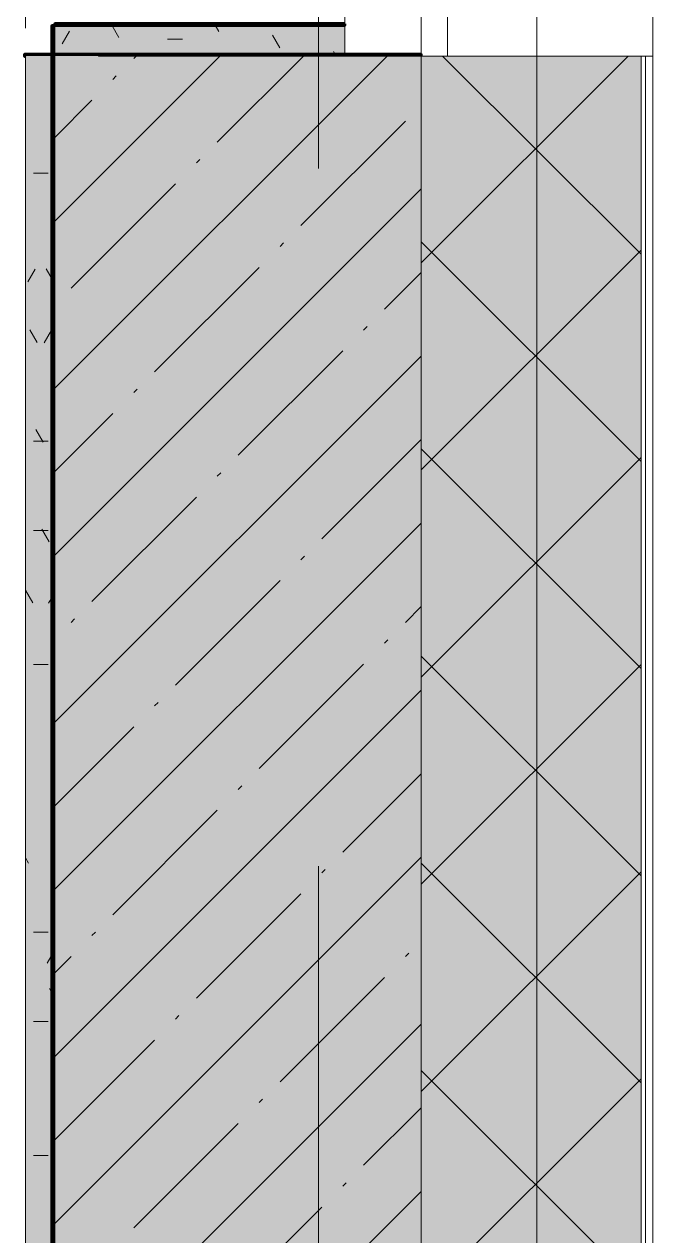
# Model space of a CAD drawing. Header units: millimetres. Extents: x -3817 to 677485, y -22715 to 103890.
# Drawn here: x 676885 to 677313, y 8771 to 9598 of the extents above; entities that cross this region are included whole.
import ezdxf

# ---------------------------------------------------------------- set-up
doc = ezdxf.new("R2010")
doc.units = ezdxf.units.MM
doc.layers.add('PDF _Геометрия', color=7, linetype='Continuous', true_color=0x1d1d1d)
doc.layers.add('PDF _Сплошная заливка', color=7, linetype='Continuous', true_color=0xffffff)

msp = doc.modelspace()

# ---------------------------------------------------------------- hatches: boundary and pattern name
at = {"layer": 'PDF _Сплошная заливка', "transparency": 33554559}
h = msp.add_hatch(color=256, dxfattribs=at)
h.paths.add_polyline_path([(677155.48, 1625.86), (677305.48, 1625.86), (677305.48, 9575.9), (677155.48, 9575.9), (677155.48, 1775.86)], flags=0)
h.paths.add_polyline_path([(677155.48, 10775.9), (677305.48, 10775.9), (677305.48, 12695.86), (677155.48, 12695.86), (677155.48, 11170.72)], flags=0)
h.paths.add_polyline_path([(677155.48, 14995.86), (677305.48, 14995.86), (677305.48, 23275.86), (677155.48, 23275.86), (677155.48, 15280.9)], flags=0)
h = msp.add_hatch(color=256, dxfattribs=at)
h.paths.add_polyline_path([(676955.48, 9575.9), (676955.48, 9576.9), (676935.48, 9575.9)], flags=0)
h.paths.add_polyline_path([(676935.48, 10775.9), (676955.48, 10775.9), (676955.48, 12235.86), (676935.48, 12235.86), (676935.48, 11170.72)], flags=0)
h = msp.add_hatch(color=256, dxfattribs=at)
h.paths.add_polyline_path([(677155.48, 9575.9), (677155.48, 9576.9), (676955.48, 9575.9)], flags=0)
h.paths.add_polyline_path([(676955.48, 10775.9), (677155.48, 10775.9), (677155.48, 12235.86), (676955.48, 12235.86), (676955.48, 11170.72)], flags=0)

# ---------------------------------------------------------------- linework, layer by layer
at = {"layer": 'PDF _Геометрия', "color": 9, "lineweight": 9, "true_color": 0xc0c0c0}
for points in [[(677155.48, 10775.9), (677155.48, 9576.9), (677155.48, 10775.9), (677313.48, 10775.9), (677313.48, 12695.86), (677155.48, 12695.86), (677313.48, 12695.86), (677313.48, 14995.86), (677155.48, 14995.86), (677313.48, 14995.86), (677313.48, 23275.86), (677313.48, 23428.86), (677313.48, 23433.86), (672225.69, 23433.86), (672225.69, 23275.86), (672225.69, 23433.86), (671325.69, 23433.86), (671325.69, 23314.79)], [(676935.48, 12235.86), (676935.48, 10775.9), (676905.64, 10775.9), (676905.64, 10755.9), (677103.48, 10755.9), (677103.48, 10775.9), (676955.48, 10775.9), (677155.48, 10775.9), (677313.48, 10775.9), (677313.48, 9575.9), (677155.48, 9575.9), (677155.48, 1775.86), (676905.48, 1775.86), (675805.48, 1775.86), (675805.48, 2025.86), (676905.48, 2025.86), (676905.48, 9575.9), (676905.48, 2025.86), (676885.48, 2025.86), (661846.48, 2025.86), (661905.48, 2025.86)], [(676885.48, 9575.9), (676885.48, 2045.86), (661846.48, 2045.86)], [(676935.48, 9576.9), (676905.48, 9576.9)]]:
    msp.add_lwpolyline(points, dxfattribs=at)
at = {"layer": 'PDF _Геометрия', "color": 253, "lineweight": 9, "true_color": 0xaaaaaa}
for points in [[(677085.48, 9499.03), (677085.48, 11086.53)], [(677173.48, 9575.9), (677173.48, 10775.9)], [(677103.48, 9645.9), (677103.48, 9576.9)], [(677085.48, 8387.78), (677085.48, 9022.78)]]:
    msp.add_lwpolyline(points, dxfattribs=at)
at = {"layer": 'PDF _Геометрия', "color": 116, "lineweight": 13, "true_color": 0x008040}
msp.add_lwpolyline([(677234.48, 10775.9), (677234.48, 9575.9)], dxfattribs=at)
at = {"layer": 'PDF _Геометрия', "color": 253, "lineweight": 13, "true_color": 0xaaaaaa}
msp.add_lwpolyline([(677173.48, 9575.9), (677103.48, 9575.9), (677103.48, 9645.9), (677173.48, 9645.9)], close=True, dxfattribs=at)
at = {"layer": 'PDF _Геометрия', "color": 8, "lineweight": 9, "true_color": 0x808080}
msp.add_lwpolyline([(676885.48, 9615.02), (676885.48, 9594.9)], close=True, dxfattribs=at)
at = {"layer": 'PDF _Геометрия', "color": 171, "lineweight": 70, "true_color": 0x8080ff}
msp.add_lwpolyline([(676904.48, 2045.86), (676904.48, 9596.57), (676903.48, 9596.57), (676903.48, 2045.86)], close=True, dxfattribs=at)
at = {"layer": 'PDF _Геометрия', "color": 9, "lineweight": 9, "true_color": 0xc0c0c0}
for points in [[(676905.48, 2045.86), (676905.48, 9596.57), (676904.48, 9596.57), (676904.48, 2045.86)], [(677103.48, 9596.9), (676905.48, 9596.9), (676905.48, 9576.9), (677103.48, 9576.9)], [(677155.48, 9575.9), (677155.48, 1775.86), (675805.48, 1775.86), (675805.48, 1617.86), (677155.48, 1617.86), (677308.48, 1617.86), (677313.48, 1617.86), (677313.48, 9575.9)]]:
    msp.add_lwpolyline(points, close=True, dxfattribs=at)
at = {"layer": 'PDF _Геометрия', "color": 7, "lineweight": 70, "true_color": 0xffd2ff}
msp.add_lwpolyline([(677103.48, 9597.9), (676905.48, 9597.9), (676905.48, 9596.9), (677103.48, 9596.9)], close=True, dxfattribs=at)
at = {"layer": 'PDF _Геометрия', "color": 253, "lineweight": 9, "true_color": 0x9b9b9b}
for points in [[(676949.33, 9588.5), (676944.48, 9596.9)], [(677017.37, 9592.59), (677014.87, 9596.9)], [(676915.67, 9592.83), (676910.64, 9584.12)], [(676982.52, 9587.3), (676992.57, 9587.3)], [(677059, 9581.43), (677053.97, 9590.14)], [(677096.81, 9576.9), (677095.61, 9578.98)], [(676891.08, 9495.86), (676901.13, 9495.86)], [(676892.26, 9430.37), (676887.23, 9421.66)], [(676904.71, 9421.96), (676899.68, 9430.67)], [(676893.55, 9380.32), (676888.52, 9389.03)], [(676903.42, 9388.73), (676898.39, 9380.02)], [(676897.63, 9312.29), (676892.6, 9321)], [(676891.08, 9312.98), (676901.13, 9312.98)], [(676905.48, 9270.37), (676905.46, 9270.35)], [(676891.08, 9252.02), (676901.13, 9252.02)], [(676901.72, 9244.25), (676896.69, 9252.96)], [(676890.56, 9202.62), (676885.53, 9211.33)], [(676905.48, 9209.41), (676901.38, 9202.32)], [(676891.08, 9160.58), (676901.13, 9160.58)], [(676887.57, 9024.92), (676885.48, 9028.55)], [(676891.08, 8977.7), (676901.13, 8977.7)], [(676905.31, 8965.29), (676900.28, 8956.58)], [(676905.48, 8932.94), (676901.87, 8939.2)], [(676891.08, 8916.74), (676901.13, 8916.74)], [(676891.08, 8825.3), (676901.13, 8825.3)]]:
    msp.add_lwpolyline(points, dxfattribs=at)
at = {"layer": 'PDF _Геометрия', "color": 7, "lineweight": 9}
for points in [[(677308.48, 9575.9), (677308.48, 1622.86), (677305.48, 1622.86), (677155.48, 1622.86), (675805.48, 1622.86)], [(677305.48, 9575.9), (677305.48, 1625.86), (677155.48, 1625.86), (675805.48, 1625.86)], [(675805.48, 1696.86), (677234.48, 1696.86), (677234.48, 9575.9)], [(676935.48, 9576.9), (676935.48, 9575.9), (676955.48, 9575.9), (676955.48, 9576.9), (676955.48, 9575.9), (677155.48, 9575.9)]]:
    msp.add_lwpolyline(points, dxfattribs=at)
at = {"layer": 'PDF _Геометрия', "color": 231, "lineweight": 70, "true_color": 0xff80c0}
msp.add_lwpolyline([(677155.48, 9575.9), (677155.48, 9576.9), (676955.48, 9576.9), (676935.48, 9576.9), (676905.48, 9576.9), (676885.48, 9576.9), (676884.98, 9576.9), (676884.98, 9575.9), (676885.48, 9575.9)], dxfattribs=at)
at = {"layer": 'PDF _Геометрия', "color": 7, "lineweight": 9}
msp.add_lwpolyline([(676905.48, 9576.9), (676905.48, 9575.9)], close=True, dxfattribs=at)
at = {"layer": 'PDF _Геометрия', "lineweight": 9}
for points in [[(676905.48, 9463.23), (677018.15, 9575.9)], [(676905.48, 9349.18), (677132.2, 9575.9)], [(676957.95, 9575.9), (676956.95, 9576.9)], [(676959.41, 9574.18), (676961.13, 9575.9)], [(677016.43, 9517.16), (677075.18, 9575.9)], [(677028.66, 9575.9), (677027.66, 9576.9)], [(677099.37, 9575.9), (677098.37, 9576.9)], [(677155.48, 9434.71), (677296.67, 9575.9)], [(677305.48, 9440.51), (677170.09, 9575.9)], [(676945.15, 9559.93), (676947.52, 9562.3)], [(676905.48, 9520.25), (676930.9, 9545.67)], [(677073.46, 9460.13), (677144.74, 9531.41)], [(677002.18, 9502.9), (677004.55, 9505.27)], [(676916.64, 9417.36), (676987.92, 9488.64)], [(676905.48, 9235.13), (677155.48, 9485.13)], [(677059.2, 9445.88), (677061.57, 9448.25)], [(677305.48, 9299.09), (677155.48, 9449.09)], [(677155.48, 9293.29), (677305.48, 9443.29)], [(676973.66, 9360.34), (677044.94, 9431.62)], [(677130.48, 9403.11), (677155.48, 9428.1)], [(677116.23, 9388.85), (677118.6, 9391.22)], [(676905.48, 9121.08), (677155.48, 9371.08)], [(677030.69, 9303.31), (677101.97, 9374.6)], [(676959.41, 9346.08), (676961.78, 9348.45)], [(676905.48, 9292.15), (676945.15, 9331.83)], [(677087.71, 9246.29), (677155.48, 9314.05)], [(677305.48, 9157.67), (677155.48, 9307.67)], [(677155.48, 9151.87), (677305.48, 9301.87)], [(677016.43, 9289.06), (677018.8, 9291.43)], [(676930.9, 9203.52), (677002.18, 9274.8)], [(676905.48, 9007.03), (677155.48, 9257.03)], [(677073.46, 9232.03), (677075.83, 9234.4)], [(676987.92, 9146.5), (677059.2, 9217.78)], [(677144.74, 9189.27), (677155.48, 9200)], [(676916.64, 9189.27), (676919.01, 9191.64)], [(677130.48, 9175.01), (677132.85, 9177.38)], [(677305.48, 9016.25), (677155.48, 9166.25)], [(677044.94, 9089.47), (677116.23, 9160.75)], [(677155.48, 9010.45), (677305.48, 9160.45)], [(676905.48, 8892.98), (677155.48, 9142.98)], [(676973.66, 9132.24), (676976.03, 9134.61)], [(676905.48, 9064.05), (676959.41, 9117.98)], [(677101.97, 9032.45), (677155.48, 9085.95)], [(677030.69, 9075.22), (677033.06, 9077.59)], [(676945.15, 8989.68), (677016.43, 9060.96)], [(676905.48, 8778.93), (677155.48, 9028.93)], [(677305.48, 8874.82), (677155.48, 9024.82)], [(677087.71, 9018.19), (677090.08, 9020.56)], [(677155.48, 8869.02), (677305.48, 9019.02)], [(677002.18, 8932.65), (677073.46, 9003.94)], [(676930.9, 8975.42), (676933.27, 8977.79)], [(676905.48, 8950), (676916.64, 8961.17)], [(677144.74, 8961.17), (677147.11, 8963.54)], [(677059.2, 8875.63), (677130.48, 8946.91)], [(676987.92, 8918.4), (676990.29, 8920.77)], [(676905.48, 8664.88), (677155.48, 8914.88)], [(676905.48, 8835.95), (676973.66, 8904.14)], [(677305.48, 8733.4), (677155.48, 8883.4)], [(677155.48, 8727.6), (677305.48, 8877.6)], [(677044.94, 8861.37), (677047.32, 8863.74)], [(677116.23, 8818.61), (677155.48, 8857.86)], [(676959.41, 8775.84), (677030.69, 8847.12)], [(676905.48, 8550.83), (677155.48, 8800.83)], [(677101.97, 8804.35), (677104.34, 8806.72)], [(677016.43, 8718.81), (677087.71, 8790.09)]]:
    msp.add_lwpolyline(points, dxfattribs=at)
at = {"layer": 'PDF _Сплошная заливка', "lineweight": 35, "transparency": 33554559}
for points in [[(677103.48, 9576.9), (677103.48, 9596.9), (676905.48, 9576.9), (676905.48, 9596.9)], [(676905.48, 2025.86), (676905.48, 9576.9), (676885.48, 2025.86), (676885.48, 9575.9)], [(677155.48, 1775.86), (677155.48, 9575.9), (676905.48, 1775.86), (676905.48, 9575.9)]]:
    msp.add_solid(points, dxfattribs=at)

doc.saveas('drawing.dxf')
